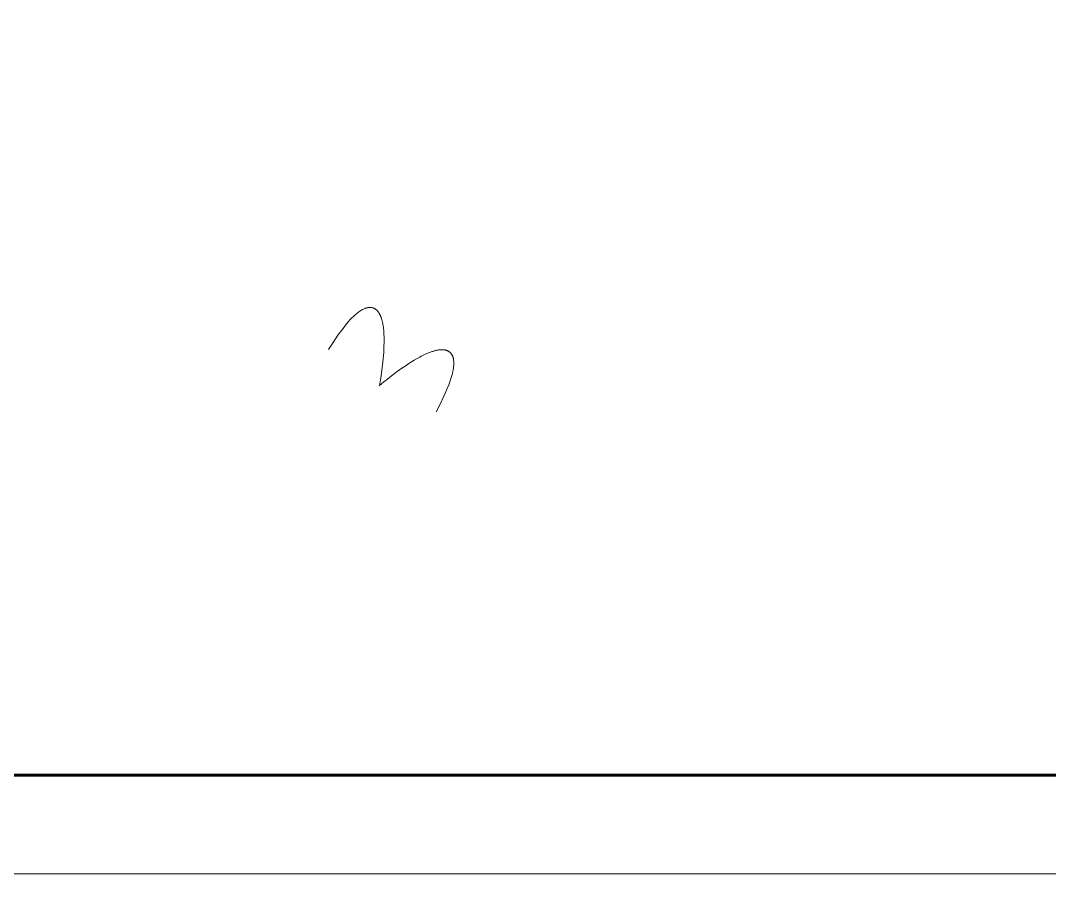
# Model space of a CAD drawing. Header units: millimetres. Extents: x 1.5 to 37.9, y -0.3 to 12.6.
# Drawn here: x 5.4123 to 5.7695, y 2.3197 to 2.6217 of the extents above; entities that cross this region are included whole.
import ezdxf

# ---------------------------------------------------------------- set-up
doc = ezdxf.new("R2010")
doc.units = ezdxf.units.MM
doc.linetypes.add('ACAD_ISO02W100', pattern=[15, 12, -3])
doc.layers.add('0.2', color=6, linetype='Continuous', lineweight=15)
doc.layers.add('0.6', color=1, linetype='Continuous', lineweight=60)

msp = doc.modelspace()

# ---------------------------------------------------------------- linework, layer by layer
at = {"extrusion": (1, 0, 0)}
msp.add_lwpolyline([(2.325517686918394, 0.05053248985282854), (2.325517686918394, 0.1719552391285055)], dxfattribs=at)
at = {"layer": '0.2'}
msp.add_line((5.067587066012387, 2.325517686918392), (6.412587066012388, 2.325517686918393), dxfattribs=at)
at = {"layer": '0.2', "linetype": 'ACAD_ISO02W100', "ltscale": 0.02, "extrusion": (0.1031115973477534, 0.1785791907543862, 0.9785077777523812)}
msp.add_lwpolyline([(-3.525817970101426, -2.51780296498683), (-3.525732784870952, -4.59592076986837)], dxfattribs=at)
at = {"layer": '0.2', "linetype": 'ACAD_ISO02W100', "ltscale": 0.02, "extrusion": (0.1032569284852235, 0.1788746884462561, 0.9784384766315419)}
msp.add_lwpolyline([(-3.547792824108195, -2.503738656968795), (-3.547792824108194, -4.594787307205344)], dxfattribs=at)
at = {"layer": '0.2', "linetype": 'ACAD_ISO02W100', "ltscale": 0.02, "extrusion": (0.1031115973477535, 0.1785791907543864, 0.9785077777523812)}
msp.add_lwpolyline([(-3.568735217045683, -4.595870469515011), (-3.568735217045683, -2.517545810970723)], dxfattribs=at)
at = {"layer": '0.2'}
for points in [[(5.519227132223628, 2.507466760344957, 2.061233590653369), (5.520837575957827, 2.509978263841912, 2.058986253218824), (5.52251863634963, 2.512473962049488, 2.056732802187732), (5.523382129779064, 2.513688474522212, 2.055602638175841), (5.524259055757216, 2.514866144095534, 2.054469570687644), (5.525148007078862, 2.515996006910435, 2.053333141364085), (5.526047576538772, 2.517067099107897, 2.052192891846108), (5.526891710400948, 2.517999231598642, 2.051131385472548), (5.527365091876476, 2.518489172831207, 2.050539814721734), (5.52786786294251, 2.518982859090323, 2.049914221495747), (5.528396408519709, 2.519471161652306, 2.049259497720223), (5.528947113528735, 2.519944951793471, 2.048580535320798), (5.529229646107888, 2.520173551980097, 2.048233493363884), (5.529516362890245, 2.520395100790137, 2.047882226223109), (5.529806811990888, 2.520608457133131, 2.047527345389177), (5.530100541524899, 2.520812479918618, 2.047169462352793), (5.530397099607361, 2.521006028056139, 2.04680918860466), (5.530696034353356, 2.521187960455232, 2.046447135635486), (5.530996893877968, 2.521357136025438, 2.046083914935972), (5.531299226296278, 2.521512413676295, 2.045720137996824), (5.531602579723368, 2.521652652317344, 2.045356416308747), (5.531906502274323, 2.521776710858123, 2.044993361362444), (5.532058535757211, 2.521832316000143, 2.044812275008304), (5.532210542064222, 2.521883448208173, 2.044631584648621), (5.532362464709739, 2.521929964845905, 2.044451366719735), (5.532514247208149, 2.521971723277033, 2.044271697657983), (5.532665833073836, 2.522008580865248, 2.044092653899702), (5.532817165821188, 2.522040394974242, 2.043914311881233), (5.532968188964586, 2.522067022967709, 2.043736748038912), (5.533118846018418, 2.522088322209341, 2.043560038809076), (5.533269080497069, 2.522104150062829, 2.043384260628065), (5.533418835914924, 2.522114363891868, 2.043209489932218), (5.533568055786369, 2.522118821060149, 2.04303580315787), (5.533716683625789, 2.522117378931363, 2.042863276741361), (5.533864662947568, 2.522109894869205, 2.04269198711903), (5.534011937266093, 2.522096226237367, 2.042522010727212), (5.534158450095749, 2.52207623039954, 2.042353424002248), (5.534304144950919, 2.522049764719417, 2.042186303380475), (5.534448965345993, 2.522016686560691, 2.042020725298231), (5.534592854795353, 2.521976853287054, 2.041856766191854), (5.534735756813383, 2.521930122262199, 2.041694502497681), (5.534877614914472, 2.521876350849818, 2.041534010652053), (5.535023214155066, 2.52181320250392, 2.041369687693067), (5.535094663926641, 2.521779144077446, 2.041289119533723), (5.535165219936749, 2.521743446465902, 2.041209606155182), (5.535234886788654, 2.521706122407248, 2.041131141982973), (5.535303669085618, 2.521667184639444, 2.041053721442622), (5.535371571430901, 2.521626645900449, 2.040977338959657), (5.535438598427768, 2.521584518928224, 2.040901988959606), (5.535504754679479, 2.521540816460728, 2.040827665867996), (5.535570044789298, 2.521495551235922, 2.040754364110357), (5.535634473360486, 2.521448735991765, 2.040682078112214), (5.535698044996304, 2.521400383466217, 2.040610802299097), (5.535760764300016, 2.521350506397238, 2.040540531096532), (5.535822635874883, 2.521299117522789, 2.040471258930047), (5.535883664324167, 2.521246229580829, 2.040402980225171), (5.535943854251132, 2.521191855309318, 2.04033568940743), (5.536003210259037, 2.521136007446215, 2.040269380902353), (5.536061736951146, 2.521078698729482, 2.040204049135466), (5.536119438930721, 2.521019941897078, 2.0401396885323), (5.536176320801024, 2.520959749686962, 2.040076293518379), (5.536232387165317, 2.520898134837095, 2.040013858519234), (5.536287642626862, 2.520835110085437, 2.03995237796039), (5.536342091788921, 2.520770688169947, 2.039891846267376), (5.536395739254757, 2.520704881828586, 2.03983225786572), (5.53644858962763, 2.520637703799313, 2.039773607180948), (5.536500647510804, 2.520569166820088, 2.03971588863859), (5.536602404221103, 2.520428066963624, 2.039603225683224), (5.536701046211748, 2.520281684162873, 2.039494224403843), (5.536796610308837, 2.520130120321513, 2.039388840204667), (5.536889133338468, 2.519973477343225, 2.03928702848992), (5.536978652126734, 2.519811857131688, 2.039188744663824), (5.537065203499736, 2.519645361590581, 2.039093944130598), (5.537148824283569, 2.519474092623585, 2.039002582294467), (5.537229551304328, 2.519298152134377, 2.03891461455965), (5.537307421388114, 2.519117642026639, 2.038829996330372), (5.53738247136102, 2.518932664204048, 2.038748683010851), (5.537454738049144, 2.518743320570286, 2.038670630005312), (5.537524258278584, 2.51854971302903, 2.038595792717975), (5.537591068875434, 2.518351943483961, 2.038524126553062), (5.537655206665794, 2.518150113838759, 2.038455586914794), (5.537716708475758, 2.517944325997102, 2.038390129207395), (5.537775611131424, 2.517734681862669, 2.038327708835085), (5.537831951458891, 2.517521283339142, 2.038268281202087), (5.537885766284251, 2.517304232330198, 2.038211801712621), (5.537937092433605, 2.517083630739518, 2.038158225770911), (5.537985966733048, 2.516859580470781, 2.038107508781176), (5.538032426008677, 2.516632183427665, 2.038059606147641), (5.538076507086588, 2.516401541513852, 2.038014473274525), (5.53811824679288, 2.51616775663302, 2.037972065566051), (5.538194849394987, 2.515691165585016, 2.037895247259916), (5.538262528423775, 2.515203225513092, 2.03782879446301), (5.538321578488016, 2.514704751646681, 2.037772350409107), (5.538372294196487, 2.51419655921522, 2.037725558331982), (5.538414970157959, 2.513679463448145, 2.037688061465407), (5.538449900981208, 2.51315427957489, 2.037659503043157), (5.538477381275007, 2.512621822824892, 2.037639526299008), (5.538497705648133, 2.512082908427586, 2.037627774466732), (5.538511168709357, 2.511538351612408, 2.037623890780104), (5.538518065067457, 2.510988967608794, 2.037627518472899), (5.538513336109373, 2.509878978953999, 2.037655880931851), (5.538485875644076, 2.508759464298686, 2.037710007713781), (5.538438040541759, 2.507636945478342, 2.037787044688883), (5.53837218767262, 2.506517944328449, 2.037884137727351), (5.538290673906848, 2.505408982684496, 2.037998432699378), (5.53819585611464, 2.504316582381965, 2.038127075475156), (5.537975735931695, 2.502207553143116, 2.038415987918742), (5.537730682085335, 2.500243031295784, 2.038728042019656), (5.537479549537115, 2.49847519152385, 2.039040404739445), (5.537241193248589, 2.496956208511199, 2.039330243039655), (5.536878229296835, 2.494873511499269, 2.039751014227527)], [(5.556567473454203, 2.485908949358717, 2.061233590653369), (5.557937208734559, 2.488559421787923, 2.058986253218824), (5.559257946524038, 2.491263146122175, 2.056732802187732), (5.559877963349246, 2.492618225671698, 2.055602638175841), (5.56045935718919, 2.49396651569909, 2.054469570687644), (5.560993336839689, 2.495301315371552, 2.053333141364085), (5.561471111096564, 2.496615923856286, 2.052192891846108), (5.561856263560757, 2.497813041451554, 2.051131385472548), (5.562043857405128, 2.498467977312761, 2.050539814721734), (5.562219999034303, 2.49915023752247, 2.049914221495747), (5.562378590480747, 2.499852126810272, 2.049259497720223), (5.562513533776926, 2.500565949905757, 2.048580535320798), (5.562570231753811, 2.500924931859377, 2.048233493363884), (5.562618730955304, 2.501284011538515, 2.047882226223109), (5.562658269135465, 2.501642227034369, 2.047527345389177), (5.562688084048349, 2.501998616438136, 2.047169462352793), (5.562707413448017, 2.502352217841018, 2.04680918860466), (5.562715495088526, 2.502702069334212, 2.046447135635486), (5.562711566723934, 2.503047209008917, 2.046083914935972), (5.5626948661083, 2.503386674956332, 2.045720137996824), (5.56266463099568, 2.503719505267656, 2.045356416308747), (5.562620099140136, 2.504044738034086, 2.044993361362444), (5.562592233731909, 2.504204204741467, 2.044812275008304), (5.562560508295723, 2.504361411346824, 2.044631584648621), (5.562524827550835, 2.504516237611556, 2.044451366719735), (5.5624850962165, 2.504668563297066, 2.044271697657983), (5.562441219011979, 2.504818268164751, 2.044092653899702), (5.562393100656527, 2.504965231976012, 2.043914311881233), (5.562340645869401, 2.505109334492248, 2.043736748038912), (5.562283759369859, 2.50525045547486, 2.043560038809076), (5.562222345877158, 2.505388474685248, 2.043384260628065), (5.562156310110557, 2.50552327188481, 2.043209489932218), (5.56208555678931, 2.505654726834948, 2.04303580315787), (5.562009990632677, 2.50578271929706, 2.042863276741361), (5.561929516359914, 2.505907129032547, 2.04269198711903), (5.561844038690278, 2.506027835802809, 2.042522010727212), (5.561753462343028, 2.506144719369245, 2.042353424002248), (5.56165769203742, 2.506257659493255, 2.042186303380475), (5.561556632492711, 2.50636653593624, 2.042020725298231), (5.561450188428159, 2.506471228459599, 2.041856766191854), (5.56133826456302, 2.506571616824731, 2.041694502497681), (5.561220765616554, 2.506667580793037, 2.041534010652053), (5.56109327547524, 2.506762095957528, 2.041369687693067), (5.561028053964763, 2.506806942371466, 2.041289119533723), (5.560961859800403, 2.506850195147528, 2.041209606155182), (5.560894701711659, 2.506891864641465, 2.041131141982973), (5.560826588428025, 2.506931961209022, 2.041053721442622), (5.560757528679002, 2.506970495205949, 2.040977338959657), (5.560687531194086, 2.507007476987994, 2.040901988959606), (5.560616604702773, 2.507042916910905, 2.040827665867996), (5.560544757934563, 2.507076825330429, 2.040754364110357), (5.560471999618953, 2.507109212602316, 2.040682078112214), (5.560398338485439, 2.507140089082312, 2.040610802299097), (5.56032378326352, 2.507169465126167, 2.040540531096532), (5.560248342682693, 2.507197351089628, 2.040471258930047), (5.560172025472455, 2.507223757328443, 2.040402980225171), (5.560094840362304, 2.507248694198362, 2.04033568940743), (5.560016796081738, 2.50727217205513, 2.040269380902353), (5.559937901360254, 2.507294201254497, 2.040204049135466), (5.559858164927348, 2.507314792152211, 2.0401396885323), (5.55977759551252, 2.50733395510402, 2.040076293518379), (5.559696201845266, 2.507351700465672, 2.040013858519234), (5.559613992655085, 2.507368038592915, 2.03995237796039), (5.559530976671473, 2.507382979841497, 2.039891846267376), (5.559447162623927, 2.507396534567166, 2.03983225786572), (5.559362559241946, 2.507408713125671, 2.039773607180948), (5.559277175255026, 2.507419525872759, 2.03971588863859), (5.559104100384364, 2.507437095355678, 2.039603225683224), (5.55892800784792, 2.507449325861908, 2.039494224403843), (5.558748967481671, 2.507456300237435, 2.039388840204667), (5.558567049121601, 2.507458101328242, 2.03928702848992), (5.558382322603688, 2.507454811980314, 2.039188744663824), (5.558194857763912, 2.507446515039636, 2.039093944130598), (5.558004724438252, 2.507433293352194, 2.039002582294467), (5.557811992462691, 2.507415229763971, 2.03891461455965), (5.557616731673207, 2.507392407120953, 2.038829996330372), (5.557419011905779, 2.507364908269124, 2.038748683010851), (5.557218902996389, 2.50733281605447, 2.038670630005312), (5.557016474781015, 2.507296213322974, 2.038595792717975), (5.556811797095638, 2.507255182920622, 2.038524126553062), (5.556604939776239, 2.507209807693399, 2.038455586914794), (5.556395972658795, 2.507160170487289, 2.038390129207395), (5.556184965579289, 2.507106354148278, 2.038327708835085), (5.5559719883737, 2.507048441522349, 2.038268281202087), (5.555757110878007, 2.506986515455488, 2.038211801712621), (5.555540402928191, 2.506920658793679, 2.038158225770911), (5.555321934360231, 2.506850954382908, 2.038107508781176), (5.555101775010107, 2.506777485069159, 2.038059606147641), (5.554879994713801, 2.506700333698416, 2.038014473274525), (5.55465666330729, 2.506619583116666, 2.037972065566051), (5.554205626507578, 2.506447615704078, 2.037895247259916), (5.553749223298811, 2.506262245599276, 2.03782879446301), (5.553288012368829, 2.506064135570135, 2.037772350409107), (5.552822552405471, 2.505853948384535, 2.037725558331982), (5.552353402096576, 2.505632346810355, 2.037688061465407), (5.551881120129984, 2.505399993615472, 2.037659503043157), (5.551406265193537, 2.505157551567765, 2.037639526299008), (5.550929395975071, 2.504905683435112, 2.037627774466732), (5.550451071162426, 2.504645051985391, 2.037623890780104), (5.549971849443445, 2.504376319986481, 2.037627518472899), (5.549012950037824, 2.503817205412607, 2.037655880931851), (5.548057167260925, 2.503233641856515, 2.037710007713781), (5.547108970615466, 2.502630931461233, 2.037787044688883), (5.546172829604162, 2.502014376369787, 2.037884137727351), (5.54525321372973, 2.501389278725203, 2.037998432699378), (5.544354592494887, 2.500760940670509, 2.038127075475156), (5.542638211954835, 2.499515751902895, 2.038415987918742), (5.54105944400574, 2.498321227211156, 2.038728042019656), (5.539654044669337, 2.497219783739506, 2.039040404739445), (5.538457769967359, 2.496253838632156, 2.039330243039655), (5.536835618553616, 2.494898112087212, 2.039751014227527)]]:
    msp.add_polyline3d(points, dxfattribs=at)
at = {"layer": '0.6'}
msp.add_lwpolyline([(5.340084984366895, 2.359720343307526), (6.140084984366895, 2.359720343307526)], dxfattribs=at)

doc.saveas('drawing.dxf')
